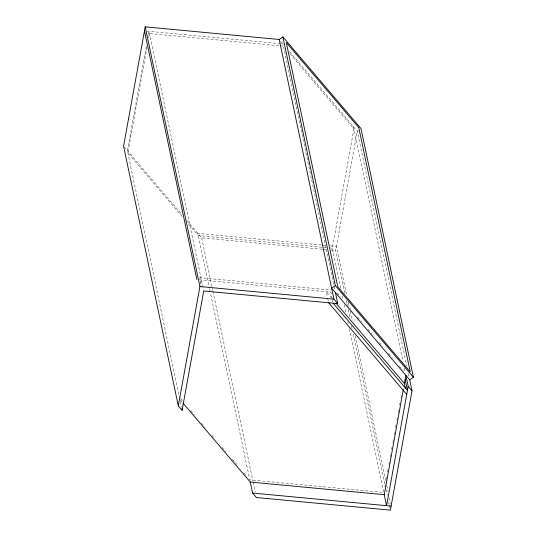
<?xml version="1.0" encoding="UTF-8"?>
<svg xmlns="http://www.w3.org/2000/svg" width="537" height="537" viewBox="0 0 537 537"><rect width="100%" height="100%" fill="white"/><g stroke="black" fill="none" stroke-linecap="round" stroke-linejoin="round"><path stroke-width="0.4" stroke-dasharray="2.69 2.01" d="M146.326 46.135L127.39 150.635L179.331 397.105M148.413 34.616L149.011 31.321L200.952 277.79L200.059 282.731M146.943 47.511L127.853 152.837L182.6 217.123M148.729 37.637L149.474 33.522L279.307 45.759M200.67 284.107L201.415 279.992L203.57 290.208M340.78 288.369L332.316 248.201L353.943 128.893L289.436 53.15M344.64 293.074L335.665 250.477L357.286 131.162L358.528 130.31M384.841 486.717L385.284 484.246M386.184 479.306L386.627 476.843M387.526 471.902L387.969 469.432M388.862 464.498L389.312 462.028M390.204 457.094L390.654 454.624M391.547 449.684L391.997 447.214M392.889 442.28L393.339 439.81M394.232 434.876L394.682 432.406M395.574 427.465L396.024 425.002M396.917 420.062L397.367 417.591M398.259 412.658L398.709 410.187M399.602 405.254L400.052 402.784M400.944 397.843L401.394 395.38M146.742 31.106L280.509 43.712M281.341 43.792L283.006 43.947L333.913 285.503M280.139 45.833L283.469 46.148M321.374 245.013L197.858 233.38L209.376 288.04M322.207 245.094L325.55 245.409M330.557 245.879L336.397 246.429L346.754 295.578M326.496 247.658L198.321 235.575L188.024 223.486M330.651 248.047L332.316 248.201M187.017 220.647L201.67 237.851L322.348 249.222M323.18 249.302L326.509 249.611M330.671 250.007L335.665 250.477M199.435 277.649L330.785 290.027M199.146 279.777L330.866 292.188L332.356 299.263M280.629 41.154L283.006 43.947M289.51 51.586L357.286 131.162L406.811 366.167M337.115 292.967L340.371 296.786M346.875 304.419L350.668 308.876M357.716 317.152L361.508 321.603M368.013 329.241L371.805 333.699M379.397 342.613L382.653 346.425M388.613 353.427L392.406 357.884M399.454 366.16L403.247 370.617M331.752 298.129L326.328 291.766L327.483 297.263M124.054 146.722L182.137 214.921M180.412 398.38L182.58 400.924M190.709 410.469L194.508 414.926M201.556 423.203L205.349 427.66M211.853 435.292L215.109 439.112M222.15 447.388L225.949 451.845M232.454 459.484L236.79 464.572M243.838 472.849L247.087 476.668M180.331 399.944L182.499 402.488M408.362 373.537L409.228 377.632M353.48 126.692L402.998 361.683M404.381 368.241L405.247 372.342M348.137 302.136L349.171 307.05M350.037 311.145L351.936 320.153M355.212 335.719L385.767 480.709M386.801 485.629L388.009 491.362M389.392 497.913L390.6 503.646M346.197 300.445L346.882 303.72M348.09 309.453L349.822 317.649M351.547 325.838L352.064 328.295M353.272 334.027L385.21 485.576M386.069 489.67L387.278 495.403M388.66 501.961L389.177 504.418M389.352 505.236L390.043 508.512M342.338 295.746L343.203 299.847M344.237 304.761L345.962 312.957M347.869 321.978L348.211 323.616M349.245 328.537L383.794 492.476L249.799 479.85L210.417 292.96M334.081 286.322L334.773 289.597M332.524 300.049L333.021 302.412M327.651 298.048L328.315 301.197M201.67 237.851L212.719 290.275M212.887 291.094L252.94 481.139M253.108 481.957L255.182 491.791M209.551 288.859L210.242 292.135M180.291 401.663L181.446 407.167"/><path stroke-width="0.81" d="M183.043 403.126L250.262 482.051L252.585 493.053L256.391 497.524L390.386 510.15L412.007 390.835L409.691 379.834L413.423 377.276L361.018 128.605L282.925 36.919L279.2 39.476L145.205 26.85L123.577 146.165L178.304 405.838L182.11 410.308L203.731 290.994L337.726 303.62L335.41 292.618M178.304 405.838L199.925 286.523L145.205 26.85M405.408 388.164L404.415 383.452L405.878 375.363L408.201 386.365L386.58 505.679L384.257 494.678L403.368 389.218M282.925 36.919L335.33 285.59L331.604 288.147L409.691 379.834M199.925 286.523L333.92 299.149L337.726 303.62M250.262 482.051L384.257 494.678M252.585 493.053L391.117 506.102M335.33 285.59L413.423 377.276M408.201 386.365L412.007 390.835M336.088 303.224L404.415 383.452M333.188 303.197L407.469 390.406L405.146 379.404M328.644 302.767L406.737 394.453M279.2 39.476L333.92 299.149M144.466 30.898L196.871 279.562M181.781 408.738L182.11 410.308M358.79 127.645L286.295 42.53L337.773 286.798L410.261 371.913L358.79 127.645"/></g></svg>
